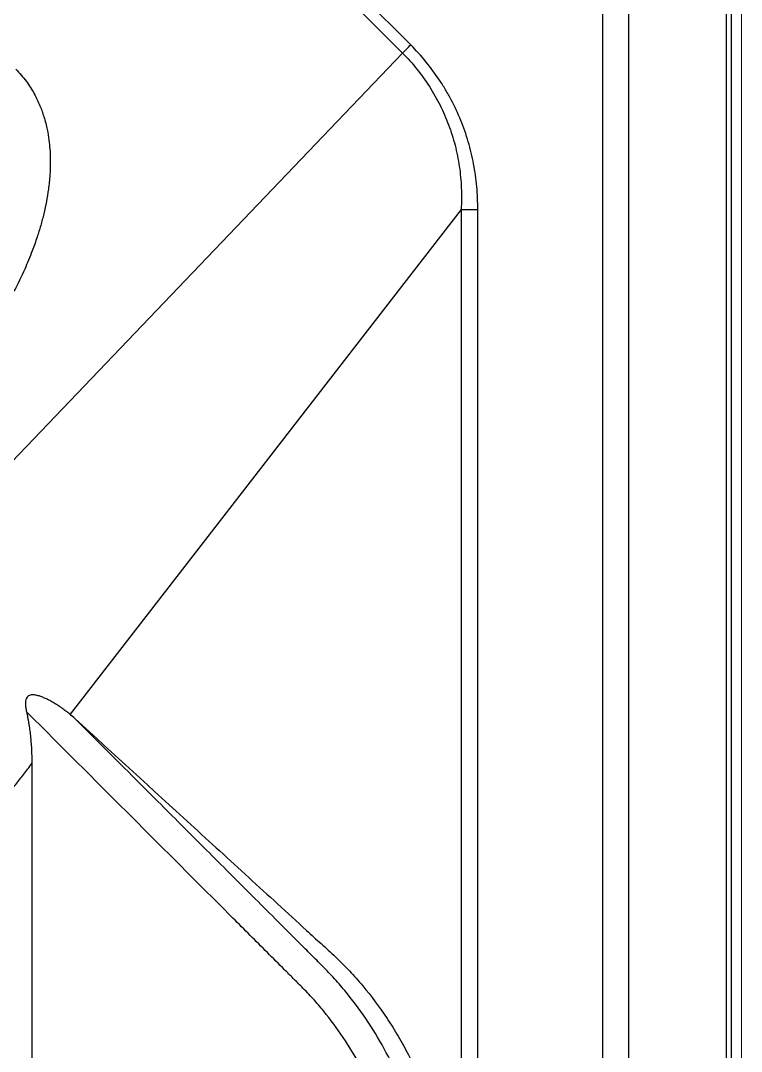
# Model space of a CAD drawing. Header units: inches. Extents: x 0 to 84, y -22 to 124.
# Drawn here: x 78.16 to 84.08, y 63.37 to 71.84 of the extents above; entities that cross this region are included whole.
import ezdxf

# ---------------------------------------------------------------- set-up
doc = ezdxf.new("R2010")
doc.units = ezdxf.units.IN
doc.header["$MEASUREMENT"] = 0
doc.layers.add('1', color=4, linetype='Continuous')

# ---------------------------------------------------------------- blocks, each defined once
blk = doc.blocks.new('2020 HS PILLOW')
at = {"layer": '1', "color": 2}
blk.add_open_spline([(5.0772, -4.7582), (5.1219, -4.756), (5.2071, -4.7518), (5.3257, -4.724), (5.4281, -4.688), (5.5227, -4.6434), (5.6069, -4.5932), (5.6794, -4.5413), (5.7475, -4.4859), (5.8174, -4.4209), (5.8932, -4.3395), (5.9627, -4.2538), (6.0257, -4.1666), (6.0811, -4.0811), (6.132, -3.9941), (6.1819, -3.8996), (6.2363, -3.7845), (6.2984, -3.6349), (6.3368, -3.5199), (6.3582, -3.4559)], degree=3, knots=[0, 0, 0, 0, 0.066168, 0.126124, 0.180035, 0.227981, 0.282801, 0.327814, 0.363349, 0.416631, 0.473636, 0.534326, 0.58729, 0.640562, 0.693101, 0.744982, 0.808308, 0.893382, 1, 1, 1, 1], dxfattribs=at)
blk = doc.blocks.new('2026 RELAY')
at = {"layer": '1', "color": 3, "linetype": 'Continuous', "lineweight": 25}
for p, q in [((81.3641, 71.1411), (71.1411, 81.3642)), ((71.0737, 81.2967), (81.2967, 71.0737)), ((82.9414, 72.3543), (82.9414, 14.1223)), ((83.1558, 14.1223), (83.1558, 72.3543)), ((83.9565, 72.3543), (83.9565, 14.1223)), ((83.9969, 72.3543), (83.9969, 14.1223)), ((81.2967, 71.0737), (77.1409, 66.7254)), ((81.7785, 69.7888), (78.5643, 65.6385)), ((81.7786, 69.7889), (81.7786, 32.4153)), ((81.9155, 32.4153), (81.9155, 69.7887)), ((78.2505, 65.2332), (78.2505, 55.1937))]:
    blk.add_line(p, q, dxfattribs=at)
at = {"layer": '1', "linetype": 'Continuous', "lineweight": 18}
blk.add_line((84.0819, 78.2004), (84.0819, 5.8815), dxfattribs=at)
at = {"layer": '1', "color": 3, "linetype": 'Continuous', "lineweight": 25}
for points in [[(81.2967, 71.0737), (81.318, 71.095), (81.3411, 71.1181), (81.3641, 71.1411)], [(78.6051, 65.6031), (78.5918, 65.6153), (78.5782, 65.6271), (78.5643, 65.6385)]]:
    blk.add_open_spline(points, degree=3, dxfattribs=at)
for points, knots in [([(81.9155, 69.7887), (81.9155, 69.8516), (81.9129, 69.9141), (81.9017, 70.0387), (81.8931, 70.1006), (81.8755, 70.1932), (81.8689, 70.2239), (81.8542, 70.2847), (81.8461, 70.3149), (81.8197, 70.4046), (81.7992, 70.4633), (81.7523, 70.5786), (81.726, 70.6352), (81.682, 70.7185), (81.6666, 70.7459), (81.6346, 70.7997), (81.618, 70.8261), (81.5318, 70.9558), (81.453, 71.0522), (81.3641, 71.1411)], [0, 0, 0, 0, 0.125, 0.125, 0.25, 0.25, 0.3125, 0.3125, 0.375, 0.375, 0.5, 0.5, 0.625, 0.625, 0.6875, 0.6875, 0.75, 0.75, 1, 1, 1, 1]), ([(81.2967, 71.0737), (81.3806, 70.9897), (81.454, 70.8981), (81.5334, 70.7746), (81.5486, 70.7494), (81.5778, 70.6982), (81.5918, 70.672), (81.6316, 70.5925), (81.6551, 70.5385), (81.6962, 70.4286), (81.7139, 70.3726), (81.7359, 70.2873), (81.7425, 70.2586), (81.7542, 70.2007), (81.7593, 70.1715), (81.7723, 70.0836), (81.7778, 70.0248), (81.7825, 69.907), (81.7817, 69.848), (81.7785, 69.7888)], [0, 0, 0, 0, 0.25, 0.25, 0.3125, 0.3125, 0.375, 0.375, 0.5, 0.5, 0.625, 0.625, 0.6875, 0.6875, 0.75, 0.75, 0.875, 0.875, 1, 1, 1, 1]), ([(81.7786, 69.7889), (81.7988, 69.7888), (81.8209, 69.7888), (81.8672, 69.7888), (81.8913, 69.7887), (81.9155, 69.7887)], [0, 0, 0, 0, 0.5, 0.5, 1, 1, 1, 1]), ([(78.5645, 65.6384), (78.559, 65.6429), (78.548, 65.6518), (78.5312, 65.6648), (78.5141, 65.6776), (78.4968, 65.69), (78.4791, 65.7021), (78.4612, 65.7139), (78.4431, 65.7253), (78.4246, 65.7364), (78.4027, 65.7488), (78.3771, 65.7622), (78.3476, 65.7757), (78.3173, 65.7876), (78.2913, 65.7948), (78.2701, 65.7983), (78.254, 65.7989), (78.2382, 65.7972), (78.2231, 65.7913), (78.2111, 65.7799), (78.2028, 65.765), (78.1988, 65.7478), (78.1978, 65.7301), (78.1983, 65.7123), (78.2002, 65.6946), (78.2031, 65.6771), (78.2056, 65.6654), (78.2068, 65.6596)], [0, 0, 0, 0, 0.0416783, 0.0832908, 0.1248457, 0.1663548, 0.2078423, 0.249335, 0.2908535, 0.3323988, 0.373973, 0.4364086, 0.4989984, 0.5617159, 0.6242212, 0.6554869, 0.6868956, 0.7184799, 0.7495149, 0.7806798, 0.8121171, 0.8433905, 0.8749142, 0.9062575, 0.9374567, 0.968683, 1, 1, 1, 1]), ([(78.2068, 65.6596), (78.2087, 65.6509), (78.2124, 65.6335), (78.2175, 65.6073), (78.2222, 65.581), (78.2265, 65.5547), (78.2305, 65.5283), (78.234, 65.5018), (78.2372, 65.4753), (78.2401, 65.4486), (78.2425, 65.422), (78.2447, 65.3952), (78.2465, 65.3684), (78.2479, 65.3415), (78.249, 65.3146), (78.2498, 65.2876), (78.2503, 65.2606), (78.2504, 65.2425), (78.2505, 65.2335)], [0, 0, 0, 0, 0.062205, 0.124392, 0.186575, 0.248769, 0.310987, 0.373241, 0.435544, 0.497907, 0.560339, 0.62285, 0.685447, 0.74814, 0.810935, 0.87384, 0.93686, 1, 1, 1, 1]), ([(80.469, 63.3976), (80.4455, 63.4212), (80.4218, 63.4447), (80.3746, 63.4917), (80.351, 63.5153), (80.2804, 63.586), (80.2333, 63.6332), (80.0919, 63.7745), (79.9976, 63.8688), (79.7149, 64.1515), (79.5264, 64.34), (78.9608, 64.9056), (78.5838, 65.2826), (78.2068, 65.6596)], [0, 0, 0, 0, 0.03125, 0.03125, 0.0625, 0.0625, 0.125, 0.125, 0.25, 0.25, 0.5, 0.5, 1, 1, 1, 1]), ([(78.6051, 65.6031), (78.9224, 65.313), (79.2396, 65.0228), (79.7155, 64.5876), (79.8741, 64.4426), (80.1121, 64.2249), (80.1914, 64.1524), (80.35, 64.0074), (80.4294, 63.9349), (80.5483, 63.826), (80.5879, 63.7897), (80.6674, 63.7173), (80.7073, 63.6814), (80.7852, 63.6069), (80.8234, 63.5687), (80.8979, 63.4895), (80.9343, 63.4487), (81.0405, 63.3224), (81.1076, 63.233), (81.1864, 63.1143), (81.2019, 63.0903), (81.2324, 63.0414), (81.2473, 63.0166), (81.2911, 62.9417), (81.3189, 62.8909), (81.3979, 62.7359), (81.4449, 62.6292), (81.5064, 62.4637), (81.5254, 62.4076), (81.5516, 62.322), (81.5599, 62.2933), (81.5758, 62.2353), (81.5833, 62.206), (81.6188, 62.0595), (81.64, 61.9412), (81.669, 61.7026), (81.6768, 61.5823), (81.6768, 61.4607)], [0, 0, 0, 0, 0.25, 0.25, 0.375, 0.375, 0.4375, 0.4375, 0.5, 0.5, 0.53125, 0.53125, 0.5625, 0.5625, 0.59375, 0.59375, 0.625, 0.625, 0.6875, 0.6875, 0.703125, 0.703125, 0.71875, 0.71875, 0.75, 0.75, 0.8125, 0.8125, 0.84375, 0.84375, 0.859375, 0.859375, 0.875, 0.875, 0.9375, 0.9375, 1, 1, 1, 1]), ([(81.5105, 61.4607), (81.5105, 61.6503), (81.4723, 62.0414), (81.3046, 62.6), (81.0766, 63.0316), (80.8769, 63.3043), (80.752, 63.4511), (80.6692, 63.5392), (80.6035, 63.6049), (80.5407, 63.6673), (80.4312, 63.777), (80.2114, 63.9967), (79.8978, 64.3104), (79.5213, 64.6869), (79.0904, 65.1178), (78.785, 65.4232), (78.6051, 65.6031)], [0, 0, 0, 0, 0.125, 0.25, 0.375, 0.4375, 0.46875, 0.5, 0.515625, 0.53125, 0.5625, 0.625, 0.75, 0.875, 1, 1.179185, 1.179185, 1.179185, 1.179185]), ([(78.0212, 64.9374), (78.0318, 64.9511), (78.0534, 64.9789), (78.0858, 65.0207), (78.1184, 65.0627), (78.151, 65.1048), (78.1836, 65.1468), (78.2168, 65.1896), (78.2391, 65.2184), (78.2506, 65.2332)], [-0.09139089, -0.09139089, -0.09139089, -0.09139089, -0.08996403, -0.08850779, -0.08705155, -0.08559531, -0.08413907, -0.08268283, -0.0811494, -0.0811494, -0.0811494, -0.0811494]), ([(81.2711, 61.4608), (81.2711, 61.6401), (81.2535, 61.8193), (81.1835, 62.171), (81.1312, 62.3434), (80.994, 62.6746), (80.9091, 62.8335), (80.7597, 63.057), (80.7062, 63.1291), (80.6209, 63.233), (80.5917, 63.2669), (80.5314, 63.3333), (80.5005, 63.3657), (80.469, 63.3976)], [0, 0, 0, 0, 0.25, 0.25, 0.5, 0.5, 0.75, 0.75, 0.875, 0.875, 0.9375, 0.9375, 1, 1, 1, 1])]:
    blk.add_open_spline(points, degree=3, knots=knots, dxfattribs=at)
at = {"layer": '1', "color": 3, "xscale": -1, "rotation": 135.0000000000002}
blk.add_blockref('2020 HS PILLOW', (71.164, 71.168), dxfattribs=at)

msp = doc.modelspace()

# ---------------------------------------------------------------- block references
msp.add_blockref('2026 RELAY', (0, 0.5))

doc.saveas('drawing.dxf')
